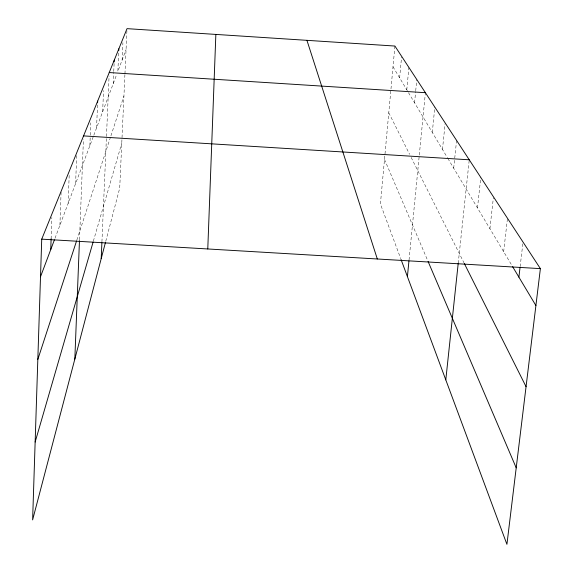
<?xml version="1.0" encoding="UTF-8"?>
<svg xmlns="http://www.w3.org/2000/svg" width="573" height="573" viewBox="0 0 573 573"><rect width="100%" height="100%" fill="white"/><g stroke="black" fill="none" stroke-linecap="round" stroke-linejoin="round"><path stroke-width="0.43" stroke-dasharray="2.87 2.15" d="M51.112 238.884L51.842 217.461M59.907 225.261L61.082 192.199M68.151 203.365L69.218 174.486M75.615 183.546L76.761 153.485M79.497 239.786L83.429 139.382M89.854 145.743L90.24 136.059M90.276 135.178L90.778 122.851M96.565 127.922L97.603 102.803M102.639 111.785L103.541 90.563M101.93 241.806L109.078 76.066M113.218 83.687L113.719 72.356M113.755 71.482L114.177 61.898M118.668 53.124L117.852 71.389L126.06 49.6M122.121 60.058L122.909 42.66M124.914 74.619L119.707 188.166L105.733 241.391M124.95 73.724L126.977 29.524M394.912 46.048L380.408 203.967L400.728 258.638M399.625 77.842L401.551 57.185M406.787 89.811L408.9 67.456M414.558 102.803L415.64 91.601M415.719 90.742L416.8 79.54M409.043 259.97L425.402 92.704M432.3 132.442L434.821 107.115M442.471 149.438L445.078 123.825M453.694 168.197L456.588 140.414M458.228 263.208L469.258 159.803M477.474 207.927L480.79 177.451M489.915 228.72L493.374 197.742M503.653 251.676L507.377 219.165M520.134 266.624L522.82 243.826M93.363 241.154L121.77 143.171M76.839 240.08L110.396 137.456M110.933 135.808L123.926 96.063M55.022 238.239L93.514 136.023M93.822 135.207L116.62 74.669M393.006 66.783L447.413 157.69M447.857 158.442L512.169 265.908M388.781 112.781L409.609 154.338M411.163 157.439L463.937 262.735M384.497 159.416L427.702 260.579"/><path stroke-width="0.86" d="M401.036 259.454L506.926 544.35L540.382 268.63L394.912 46.048L127.02 28.65L41.729 239.149L32.618 519.904L105.504 242.257M50.746 249.592L51.112 238.884M207.777 248.969L215.856 34.423M74.827 359.121L79.461 240.674M97.603 102.803L97.675 101.07M101.199 258.645L101.887 242.687M114.177 61.898L114.256 60.151M118.783 50.517L118.862 48.777M407.41 276.623L408.957 260.844M445.794 379.87L458.228 263.208M518.894 277.146L520.033 267.498M35.146 442.034L93.12 242.014M37.825 359.407L76.567 240.911M40.504 276.78L54.406 239.858M41.729 239.149L540.382 268.63M83.565 135.901L469.258 159.803M109.228 72.556L425.402 92.704M512.62 266.66L535.905 305.567M464.323 263.508L526.057 386.689M428.052 261.403L516.209 467.84M306.935 40.332L377.313 258.989"/></g></svg>
